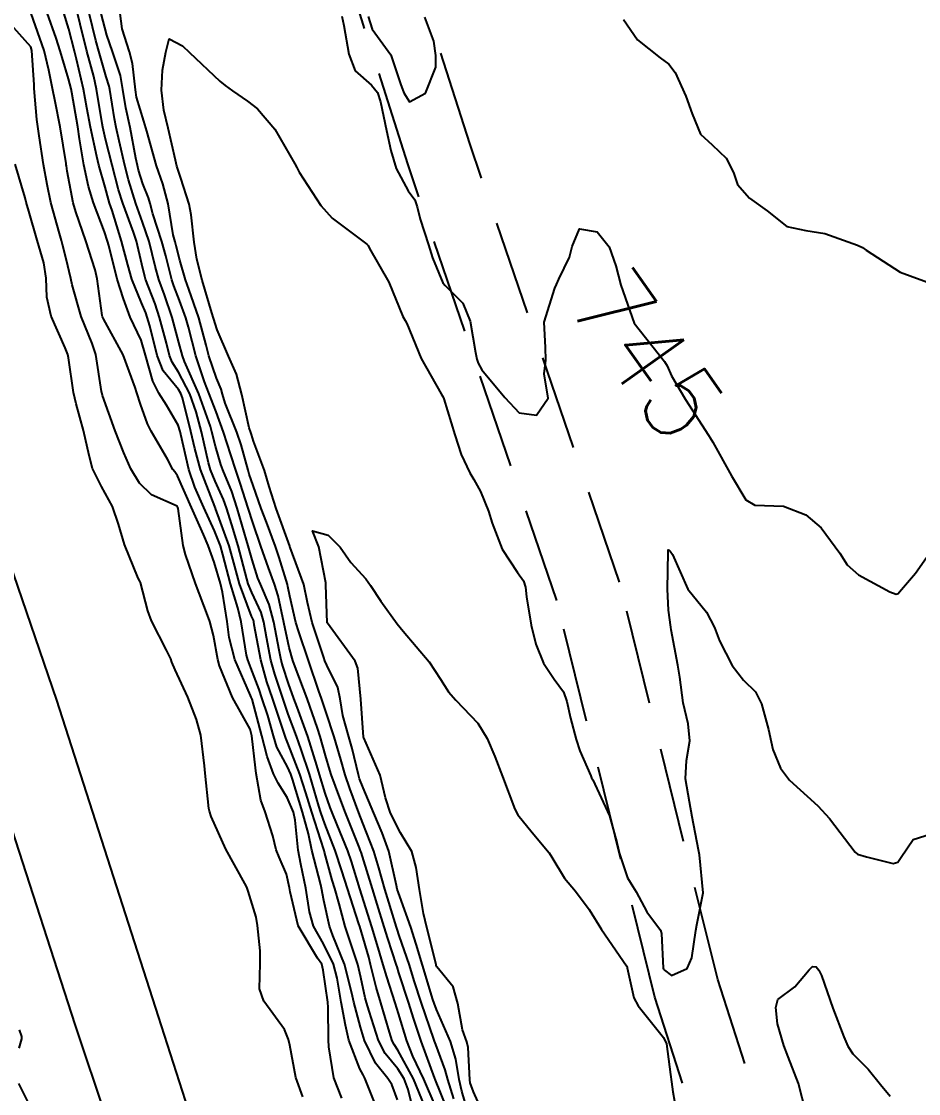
# Model space of a CAD drawing. Header units: metres. Extents: x 298520 to 308411, y 7433745 to 7450750.
# Drawn here: x 298987 to 299034.4, y 7449832.7 to 7449889.3 of the extents above; entities that cross this region are included whole.
import ezdxf
from ezdxf.enums import TextEntityAlignment as Align

# ---------------------------------------------------------------- set-up
doc = ezdxf.new("R2010")
doc.units = ezdxf.units.M
doc.header["$LTSCALE"] = 10
doc.linetypes.add('DASHED', pattern=[0.75, 0.5, -0.25])
for name, color, linetype in [('Cotas', 45, 'Continuous'), ('Curvas de Nivel 1m', 11, 'Continuous'), ('Curvas de Nivel 5m', 15, 'Continuous'), ('Linha Férrea', 251, 'TRACKS'), ('Vias Secundárias', 230, 'DASHED')]:
    doc.layers.add(name, color=color, linetype=linetype)
doc.styles.add('Style-STANDARD', font='STANDARD.shx')
doc.linetypes.add('TRACKS', pattern='A,0.15,[130,ltypeshp.shx,S=0.25,R=0,X=0,Y=0],0.15', length=0.3)

msp = doc.modelspace()

# ---------------------------------------------------------------- linework, layer by layer
at = {"layer": 'Curvas de Nivel 1m', "flags": 128}
for points, elevation in [([(299003.942, 7449832.48), (299003.531, 7449833.544), (299003.269, 7449835.187), (299003.244, 7449835.547), (299003.229, 7449837.257), (299003.208, 7449837.547), (299002.96, 7449839.223), (299002.885, 7449839.551), (299002.654, 7449839.865), (299001.636, 7449841.563), (299001.217, 7449843.36), (299001.191, 7449843.568), (299001.02, 7449844.288), (299000.642, 7449845.189), (299000.48, 7449845.578), (299000.31, 7449846.315), (298999.898, 7449847.587), (298999.67, 7449848.192), (298999.433, 7449849.595), (298999.396, 7449849.906), (298999.204, 7449851.598), (298999.108, 7449851.941), (298998.175, 7449853.61), (298997.483, 7449855.283), (298997.4, 7449855.618), (298997.172, 7449856.879), (298996.99, 7449857.622), (298996.852, 7449857.957), (298996.223, 7449859.63), (298995.698, 7449861.155), (298995.579, 7449861.636), (298995.318, 7449863.573), (298995.297, 7449863.64), (298995.253, 7449863.698), (298993.902, 7449864.303), (298993.265, 7449864.91), (298992.819, 7449865.675), (298992.443, 7449866.521), (298991.993, 7449867.683), (298991.321, 7449869.537), (298991.281, 7449869.69), (298991.268, 7449869.746), (298990.967, 7449871.694), (298990.767, 7449872.28), (298990.189, 7449873.702), (298989.727, 7449875.369), (298989.655, 7449875.707), (298989.403, 7449876.74), (298989.208, 7449877.51), (298989.153, 7449877.714), (298989.048, 7449878.086), (298988.6, 7449879.723), (298988.391, 7449880.665), (298988.201, 7449881.729), (298987.981, 7449883.237), (298987.9, 7449883.734), (298987.853, 7449884.091), (298987.719, 7449885.737), (298987.707, 7449885.929), (298987.598, 7449887.739), (298987.536, 7449887.927), (298985.882, 7449889.757)], 738), ([(299005.658, 7449832.296), (299005.157, 7449833.526), (299005.069, 7449833.702), (299004.898, 7449834.02), (299004.319, 7449835.536), (299004.141, 7449836.322), (299003.918, 7449837.54), (299003.698, 7449838.801), (299003.503, 7449839.545), (299002.974, 7449840.624), (299002.458, 7449841.555), (299002.245, 7449842.307), (299002.039, 7449843.56), (299001.776, 7449844.812), (299001.65, 7449845.564), (299001.484, 7449847.139), (299001.392, 7449847.567), (299001.07, 7449848.328), (299000.585, 7449849.084), (299000.343, 7449849.581), (299000.008, 7449850.502), (298999.72, 7449851.591), (298999.208, 7449853.522), (298999.184, 7449853.599), (298999.17, 7449853.636), (298999.134, 7449853.724), (298998.295, 7449855.609), (298998.005, 7449856.777), (298997.899, 7449857.613), (298997.655, 7449859.158), (298997.553, 7449859.617), (298997.214, 7449860.745), (298996.896, 7449861.623), (298996.652, 7449862.206), (298996.023, 7449863.632), (298995.27, 7449865.308), (298995.143, 7449865.513), (298995.034, 7449865.644), (298994.744, 7449866.185), (298993.881, 7449867.661), (298993.689, 7449868.046), (298993.317, 7449869.079), (298993.125, 7449869.672), (298993.041, 7449869.958), (298992.41, 7449871.679), (298991.371, 7449873.583), (298991.318, 7449873.691), (298991.299, 7449873.765), (298991.031, 7449875.694), (298990.924, 7449876.169), (298990.435, 7449877.7), (298989.909, 7449879.232), (298989.774, 7449879.707), (298989.46, 7449881.373), (298989.412, 7449881.661), (298989.403, 7449881.711), (298989.393, 7449881.782), (298989.093, 7449883.716), (298988.827, 7449885.041), (298988.677, 7449885.723), (298988.487, 7449886.69), (298988.249, 7449887.729), (298987.562, 7449889.689)], 739), ([(299007.795, 7449831.491), (299007.44, 7449832.942), (299007.228, 7449833.497), (299006.898, 7449834.018), (299006.227, 7449834.831), (299005.877, 7449835.516), (299005.391, 7449837.068), (299005.249, 7449837.525), (299005.184, 7449837.766), (299004.956, 7449838.842), (299004.792, 7449839.532), (299004.711, 7449839.787), (299004.13, 7449841.539), (299003.81, 7449842.733), (299003.574, 7449843.542), (299003.445, 7449843.971), (299003.032, 7449845.453), (299003.007, 7449845.55), (299002.996, 7449845.588), (299002.363, 7449847.557), (299002.05, 7449848.583), (299001.739, 7449849.563), (299001.099, 7449851.209), (299000.989, 7449851.459), (299000.956, 7449851.572), (299000.893, 7449851.786), (299000.282, 7449853.583), (298999.994, 7449854.439), (298999.664, 7449855.592), (298999.329, 7449857.449), (298999.302, 7449857.598), (298999.278, 7449857.692), (298999.186, 7449857.907), (298998.554, 7449859.606), (298998.299, 7449860.522), (298997.997, 7449861.612), (298997.286, 7449863.586), (298997.277, 7449863.62), (298997.269, 7449863.636), (298997.254, 7449863.679), (298996.485, 7449865.628), (298996.182, 7449866.739), (298995.977, 7449867.633), (298995.535, 7449869.422), (298995.46, 7449869.639), (298995.325, 7449869.858), (298994.525, 7449870.843), (298994.211, 7449871.657), (298993.81, 7449873.219), (298993.68, 7449873.665), (298993.604, 7449873.895), (298993.381, 7449874.431), (298992.873, 7449875.675), (298992.652, 7449876.426), (298992.328, 7449877.681), (298991.823, 7449879.3), (298991.689, 7449879.688), (298991.632, 7449879.874), (298991.451, 7449880.53), (298991.131, 7449881.693), (298991.026, 7449882.138), (298990.685, 7449883.698), (298990.499, 7449884.704), (298990.319, 7449885.702), (298989.95, 7449887.284), (298989.843, 7449887.707), (298989.55, 7449888.856), (298989.281, 7449889.714)], 741), ([(299008.33, 7449832.034), (299007.73, 7449833.492), (299006.908, 7449835.008), (299006.709, 7449835.301), (299006.608, 7449835.505), (299006.465, 7449835.962), (299005.997, 7449837.514), (299005.764, 7449838.33), (299005.466, 7449839.522), (299005.364, 7449839.921), (299004.98, 7449841.23), (299004.893, 7449841.531), (299004.848, 7449841.669), (299004.239, 7449843.532), (299003.954, 7449844.467), (299003.599, 7449845.542), (299003.054, 7449846.949), (299002.837, 7449847.552), (299002.74, 7449847.879), (299002.233, 7449849.559), (299001.794, 7449850.865), (299001.548, 7449851.566), (299001.12, 7449852.733), (299000.826, 7449853.575), (299000.411, 7449854.846), (299000.206, 7449855.584), (298999.974, 7449856.785), (298999.832, 7449857.59), (298999.688, 7449858.093), (298999.198, 7449859.142), (298999.007, 7449859.602), (298998.931, 7449859.877), (298998.485, 7449861.607), (298998.134, 7449862.716), (298997.854, 7449863.611), (298997.698, 7449864.054), (298997.267, 7449865.02), (298997.022, 7449865.623), (298996.918, 7449865.984), (298996.534, 7449867.628), (298996.258, 7449868.681), (298995.923, 7449869.634), (298995.334, 7449870.768), (298994.994, 7449871.3), (298994.862, 7449871.647), (298994.701, 7449872.301), (298994.332, 7449873.656), (298994.092, 7449874.371), (298993.593, 7449875.667), (298993.549, 7449875.822), (298993.401, 7449876.469), (298993.104, 7449877.673), (298992.949, 7449878.146), (298992.389, 7449879.681), (298992.165, 7449880.394), (298991.834, 7449881.684), (298991.484, 7449883.065), (298991.332, 7449883.692), (298991.293, 7449883.894), (298991.007, 7449885.695), (298990.853, 7449886.363), (298990.492, 7449887.7), (298990.14, 7449889.118), (298989.991, 7449889.706)], 742), ([(299008.879, 7449832.088), (299008.278, 7449833.486), (299007.7, 7449834.698), (299007.371, 7449835.495), (299006.935, 7449836.942), (299006.761, 7449837.503), (299006.322, 7449838.875), (299006.135, 7449839.512), (299005.872, 7449840.416), (299005.532, 7449841.522), (299005.008, 7449843.177), (299004.896, 7449843.522), (299004.458, 7449844.96), (299004.264, 7449845.532), (299003.703, 7449846.891), (299003.437, 7449847.544), (299003.334, 7449847.814), (299003.073, 7449848.562), (299002.761, 7449849.553), (299002.619, 7449850.024), (299002.145, 7449851.56), (299001.598, 7449853.093), (299001.42, 7449853.567), (299001.141, 7449854.341), (299000.834, 7449855.259), (299000.747, 7449855.576), (299000.639, 7449856.1), (299000.361, 7449857.582), (299000.117, 7449858.511), (298999.65, 7449859.593), (298999.516, 7449859.906), (298999.216, 7449860.871), (298999.01, 7449861.602), (298998.924, 7449861.906), (298998.432, 7449863.602), (298998.135, 7449864.48), (298997.66, 7449865.614), (298997.555, 7449865.895), (298997.285, 7449866.862), (298997.09, 7449867.622), (298997.014, 7449867.906), (298996.398, 7449869.629), (298995.651, 7449871.326), (298995.533, 7449871.638), (298995.353, 7449872.34), (298994.996, 7449873.646), (298994.584, 7449874.852), (298994.298, 7449875.656), (298994.106, 7449876.365), (298993.774, 7449877.665), (298993.428, 7449878.682), (298993.073, 7449879.674), (298992.695, 7449880.911), (298992.498, 7449881.674), (298992.191, 7449882.97), (298992.042, 7449883.682), (298991.954, 7449884.14), (298991.712, 7449885.687), (298991.679, 7449885.852), (298991.519, 7449886.346), (298991.117, 7449887.694), (298990.967, 7449888.271), (298990.608, 7449889.7)], 743), ([(299009.448, 7449832.041), (299008.892, 7449833.43), (299008.87, 7449833.48), (299008.852, 7449833.522), (299008.13, 7449835.488), (299007.733, 7449836.69), (299007.478, 7449837.495), (299006.959, 7449839.089), (299006.861, 7449839.4), (299006.827, 7449839.502), (299006.373, 7449840.905), (299006.183, 7449841.512), (299005.806, 7449842.706), (299005.556, 7449843.515), (299005.03, 7449845.229), (299004.963, 7449845.452), (299004.938, 7449845.521), (299004.873, 7449845.684), (299004.142, 7449847.534), (299003.848, 7449848.315), (299003.39, 7449849.545), (299003.314, 7449849.775), (299003.093, 7449850.556), (299002.802, 7449851.553), (299002.664, 7449852.001), (299002.119, 7449853.56), (299001.486, 7449855.23), (299001.36, 7449855.568), (299001.163, 7449856.243), (299000.884, 7449857.574), (299000.583, 7449858.965), (299000.386, 7449859.582), (299000.072, 7449860.447), (298999.676, 7449861.593), (298999.242, 7449862.838), (298999.01, 7449863.594), (298998.589, 7449864.923), (298998.349, 7449865.604), (298998.089, 7449866.416), (298997.703, 7449867.614), (298997.309, 7449868.672), (298996.943, 7449869.624), (298996.699, 7449870.256), (298996.249, 7449871.631), (298995.856, 7449873.145), (298995.715, 7449873.637), (298995.382, 7449874.545), (298995.077, 7449875.332), (298994.975, 7449875.646), (298994.657, 7449876.903), (298994.447, 7449877.654), (298993.971, 7449879.126), (298993.833, 7449879.664), (298993.745, 7449879.964), (298993.453, 7449880.705), (298993.223, 7449881.426), (298993.159, 7449881.665), (298993.076, 7449882.058), (298992.771, 7449883.671), (298992.549, 7449884.72), (298992.395, 7449885.677), (298992.261, 7449886.42), (298991.838, 7449887.685), (298991.546, 7449888.551), (298991.24, 7449889.693)], 744), ([(299005.341, 7449889.523), (299005.553, 7449888.869), (299006.531, 7449887.51), (299007.043, 7449885.979), (299007.215, 7449885.503), (299007.508, 7449885.032), (299008.358, 7449885.487), (299008.907, 7449886.86), (299008.909, 7449887.479), (299008.793, 7449888.233), (299008.328, 7449889.489)], 744), ([(299018.806, 7449889.368), (299019.547, 7449888.297), (299020.745, 7449887.342), (299021.204, 7449887.009), (299021.525, 7449886.567), (299022.092, 7449885.324), (299022.428, 7449884.392), (299022.877, 7449883.316), (299023.477, 7449882.76), (299024.228, 7449882.056), (299024.603, 7449881.293), (299024.83, 7449880.663), (299025.45, 7449879.954), (299026.386, 7449879.271), (299027.431, 7449878.459), (299028.431, 7449878.247), (299029.426, 7449878.088), (299031.161, 7449877.47), (299031.415, 7449877.338), (299031.61, 7449877.208), (299033.402, 7449876.052), (299035.174, 7449875.394)], 744), ([(299010.683, 7449831.453), (299010.282, 7449832.854), (299010.145, 7449833.461), (299009.967, 7449834.528), (299009.677, 7449835.469), (299008.938, 7449837.153), (299008.81, 7449837.481), (299008.752, 7449837.674), (299008.206, 7449839.488), (299007.868, 7449840.597), (299007.586, 7449841.494), (299007.007, 7449843.108), (299006.874, 7449843.501), (299006.827, 7449843.69), (299006.419, 7449845.506), (299006.079, 7449846.478), (299005.633, 7449847.514), (299005.076, 7449848.843), (299004.887, 7449849.329), (299004.831, 7449849.524), (299004.487, 7449850.919), (299004.315, 7449851.532), (299003.995, 7449852.661), (299003.861, 7449853.539), (299003.734, 7449854.136), (299003.151, 7449855.313), (299003.05, 7449855.551), (299002.995, 7449855.712), (299002.381, 7449857.558), (299002.138, 7449858.616), (299001.937, 7449859.563), (299001.223, 7449861.529), (299001.21, 7449861.557), (299001.195, 7449861.599), (299000.476, 7449863.578), (299000.105, 7449864.741), (298999.872, 7449865.584), (298999.288, 7449867.136), (298999.176, 7449867.476), (298999.141, 7449867.592), (298999.056, 7449867.834), (298998.664, 7449869.6), (298998.387, 7449870.658), (298997.973, 7449871.611), (298997.364, 7449872.997), (298997.17, 7449873.622), (298997.091, 7449873.908), (298996.585, 7449875.628), (298996.302, 7449876.733), (298996.148, 7449877.633), (298996.001, 7449879.068), (298995.895, 7449879.635), (298995.456, 7449880.994), (298995.291, 7449881.472), (298995.238, 7449881.642), (298995.164, 7449881.947), (298994.786, 7449883.647), (298994.559, 7449884.592), (298994.436, 7449885.651), (298994.476, 7449886.698), (298994.663, 7449887.649), (298994.837, 7449888.354), (298995.538, 7449887.985), (298995.915, 7449887.636), (298997.518, 7449886.126), (298997.796, 7449885.896), (298998.178, 7449885.61), (298998.974, 7449885.064), (298999.504, 7449884.652), (299000.414, 7449883.581), (299001.466, 7449881.761), (299001.565, 7449881.569), (299001.703, 7449881.325), (299002.837, 7449879.556), (299003.433, 7449878.895), (299005.271, 7449877.522), (299005.339, 7449877.448), (299005.411, 7449877.301), (299006.423, 7449875.51), (299007.169, 7449873.708), (299007.293, 7449873.501), (299007.37, 7449873.33), (299008.135, 7449871.492), (299009.179, 7449869.627), (299009.268, 7449869.481), (299009.321, 7449869.363), (299009.916, 7449867.471), (299010.238, 7449866.421), (299010.691, 7449865.459), (299010.916, 7449865.102), (299011.263, 7449864.481), (299011.679, 7449863.446), (299011.873, 7449862.814), (299012.404, 7449861.438), (299013.211, 7449860.197), (299013.538, 7449859.757), (299013.636, 7449859.424), (299013.692, 7449858.927), (299013.936, 7449857.419), (299014.177, 7449856.429), (299014.593, 7449855.416), (299015.145, 7449854.586), (299015.647, 7449853.912), (299015.816, 7449853.4), (299016.003, 7449852.513), (299016.314, 7449851.392), (299016.505, 7449850.797), (299017.084, 7449849.471), (299017.127, 7449849.38), (299017.188, 7449849.272), (299018.062, 7449847.37), (299018.452, 7449845.956), (299018.588, 7449845.364), (299019.02, 7449844.101), (299019.294, 7449843.634), (299019.479, 7449843.353), (299020.035, 7449842.307), (299020.762, 7449841.333), (299020.819, 7449841.17), (299020.909, 7449839.331), (299020.919, 7449839.287), (299020.962, 7449839.227), (299021.343, 7449838.942), (299022.162, 7449839.318), (299022.407, 7449839.877), (299022.621, 7449841.314), (299022.683, 7449841.618), (299023.013, 7449843.31), (299022.817, 7449845.312), (299022.77, 7449845.58), (299022.434, 7449847.316), (299022.286, 7449848.103), (299022.078, 7449849.32), (299022.125, 7449850.287), (299022.314, 7449851.318), (299022.22, 7449852.215), (299021.959, 7449853.322), (299021.781, 7449854.689), (299021.675, 7449855.325), (299021.324, 7449857.176), (299021.307, 7449857.329), (299021.186, 7449858.209), (299021.129, 7449859.331), (299021.164, 7449861.273), (299021.16, 7449861.331), (299021.16, 7449861.395), (299021.224, 7449861.381), (299021.275, 7449861.329), (299021.387, 7449861.162), (299022.2, 7449859.32), (299023.185, 7449858.108), (299023.607, 7449857.306), (299023.874, 7449856.594), (299024.533, 7449855.296), (299025.145, 7449854.519), (299025.765, 7449853.906), (299026.081, 7449853.276), (299026.466, 7449851.917), (299026.605, 7449851.267), (299026.693, 7449850.86), (299027.089, 7449849.886), (299027.568, 7449849.255), (299029.063, 7449847.903), (299029.671, 7449847.234), (299031.035, 7449845.461), (299031.16, 7449845.344), (299031.621, 7449845.211), (299032.755, 7449844.919), (299033.03, 7449844.863), (299033.288, 7449844.93), (299033.453, 7449845.186), (299034.098, 7449846.124), (299035.045, 7449846.425)], 746), ([(299001.895, 7449832.548), (299001.522, 7449833.564), (299001.199, 7449835.279), (299001.141, 7449835.568), (299000.921, 7449836.099), (298999.83, 7449837.587), (298999.608, 7449838.249), (298999.646, 7449839.59), (298999.636, 7449840.257), (298999.496, 7449841.592), (298999.424, 7449842.02), (298999.011, 7449843.398), (298998.931, 7449843.601), (298998.822, 7449843.795), (298997.831, 7449845.612), (298997.059, 7449847.327), (298996.959, 7449847.621), (298996.934, 7449847.751), (298996.741, 7449849.623), (298996.706, 7449850.005), (298996.51, 7449851.626), (298996.287, 7449852.456), (298995.817, 7449853.633), (298995.147, 7449855.073), (298994.981, 7449855.473), (298994.919, 7449855.644), (298994.697, 7449856.11), (298993.911, 7449857.659), (298993.714, 7449858.188), (298993.316, 7449859.668), (298993.283, 7449859.748), (298993.205, 7449859.9), (298992.483, 7449861.677), (298992.159, 7449862.761), (298991.84, 7449863.684), (298991.263, 7449864.741), (298990.787, 7449865.695), (298990.61, 7449866.37), (298990.316, 7449867.7), (298989.922, 7449869.099), (298989.78, 7449869.705), (298989.517, 7449871.532), (298989.482, 7449871.709), (298989.348, 7449872.056), (298988.605, 7449873.722), (298988.377, 7449874.719), (298988.343, 7449875.726), (298988.215, 7449876.542), (298987.864, 7449877.733), (298987.436, 7449879.262), (298987.298, 7449879.741), (298987.231, 7449879.957), (298986.704, 7449881.748)], 737), ([(299011.501, 7449831.444), (299010.887, 7449832.815), (299010.721, 7449833.282), (299010.693, 7449833.453), (299010.604, 7449835.149), (299010.537, 7449835.456), (299010.306, 7449836.076), (299010.059, 7449837.463), (299009.829, 7449838.344), (299008.962, 7449839.408), (299008.929, 7449839.48), (299008.916, 7449839.528), (299008.43, 7449841.486), (299008.256, 7449842.225), (299008.04, 7449843.49), (299007.864, 7449844.652), (299007.632, 7449845.494), (299007.047, 7449846.471), (299006.516, 7449847.505), (299006.254, 7449848.325), (299005.977, 7449849.511), (299005.103, 7449851.491), (299005.096, 7449851.513), (299004.946, 7449853.523), (299004.784, 7449855.16), (299004.647, 7449855.528), (299003.183, 7449857.532), (299003.175, 7449857.55), (299003.104, 7449859.551), (299003.102, 7449859.653), (299002.724, 7449861.555), (299002.399, 7449862.394), (299003.232, 7449862.18), (299003.862, 7449861.54), (299004.421, 7449860.738), (299005.206, 7449859.871), (299005.463, 7449859.517), (299006.007, 7449858.7), (299006.872, 7449857.503), (299007.177, 7449857.115), (299008.549, 7449855.486), (299009.144, 7449854.58), (299009.569, 7449853.906), (299009.967, 7449853.467), (299011.115, 7449852.257), (299011.619, 7449851.445), (299012.026, 7449850.508), (299012.43, 7449849.437), (299013.066, 7449847.725), (299013.224, 7449847.428), (299013.982, 7449846.487), (299014.886, 7449845.411), (299015.031, 7449845.182), (299015.702, 7449844.082), (299016.276, 7449843.391), (299016.999, 7449842.435), (299017.641, 7449841.373), (299018.964, 7449839.454), (299018.996, 7449839.392), (299019.006, 7449839.359), (299019.36, 7449837.767), (299019.576, 7449837.351), (299020.918, 7449835.686), (299021.079, 7449835.338), (299021.294, 7449833.731), (299021.335, 7449833.333), (299021.413, 7449832.804), (299021.671, 7449831.328)], 747), ([(299028.446, 7449831.667), (299028.035, 7449833.249), (299027.5, 7449834.661), (299027.271, 7449835.256), (299026.93, 7449836.403), (299026.841, 7449837.262), (299026.947, 7449837.68), (299027.848, 7449838.357), (299028.6, 7449839.244), (299028.78, 7449839.426), (299028.965, 7449839.407), (299029.113, 7449839.238), (299029.25, 7449838.947), (299029.844, 7449837.231), (299030.424, 7449835.721), (299030.643, 7449835.223), (299030.909, 7449834.809), (299031.709, 7449834.016), (299032.36, 7449833.198), (299032.884, 7449832.588)], 747), ([(298986.918, 7449836.075), (298987.044, 7449835.739), (298987.05, 7449835.6), (298986.907, 7449835.121)], 737), ([(298986.888, 7449833.244), (298987.65, 7449831.732)], 737)]:
    msp.add_lwpolyline(points, dxfattribs=dict(at, elevation=elevation))
at = {"layer": 'Curvas de Nivel 5m', "flags": 128}
for points, elevation in [([(299006.882, 7449832.388), (299006.59, 7449833.204), (299006.376, 7449833.508), (299005.714, 7449834.331), (299005.139, 7449835.527), (299004.923, 7449836.222), (299004.572, 7449837.534), (299004.474, 7449838.008), (299004.08, 7449839.539), (299003.471, 7449841.052), (299003.293, 7449841.547), (299003.003, 7449842.903), (299002.881, 7449843.551), (299002.831, 7449843.735), (299002.368, 7449845.557), (299002.185, 7449846.42), (299001.878, 7449847.562), (299001.352, 7449849.296), (299001.261, 7449849.568), (299001.087, 7449849.952), (299000.518, 7449851), (299000.337, 7449851.581), (299000.041, 7449852.665), (298999.73, 7449853.591), (298999.579, 7449854.035), (298999.149, 7449855.172), (298998.984, 7449855.602), (298998.919, 7449855.839), (298998.634, 7449857.605), (298998.458, 7449858.339), (298998.075, 7449859.611), (298997.672, 7449861.162), (298997.544, 7449861.617), (298997.235, 7449862.4), (298996.66, 7449863.626), (298996.197, 7449864.697), (298995.882, 7449865.634), (298995.458, 7449867.481), (298995.423, 7449867.639), (298995.306, 7449867.978), (298994.692, 7449869.025), (298994.295, 7449869.655), (298993.969, 7449870.3), (298993.592, 7449871.666), (298993.355, 7449872.458), (298992.785, 7449873.676), (298992.43, 7449874.632), (298992.101, 7449875.683), (298991.648, 7449877.45), (298991.588, 7449877.688), (298991.42, 7449878.17), (298990.842, 7449879.696), (298990.583, 7449880.567), (298990.337, 7449881.701), (298990.111, 7449883.076), (298990.011, 7449883.705), (298989.7, 7449885.519), (298989.661, 7449885.709), (298989.518, 7449886.25), (298989.183, 7449887.369), (298989.087, 7449887.717), (298988.876, 7449888.387), (298988.405, 7449889.727)], 740), ([(299009.858, 7449832.441), (299009.543, 7449833.47), (299009.397, 7449833.972), (299008.911, 7449835.306), (299008.844, 7449835.481), (299008.806, 7449835.59), (299008.154, 7449837.488), (299007.77, 7449838.676), (299007.514, 7449839.494), (299006.979, 7449841.06), (299006.869, 7449841.389), (299006.832, 7449841.502), (299006.763, 7449841.726), (299006.214, 7449843.508), (299005.903, 7449844.633), (299005.638, 7449845.514), (299005.055, 7449846.977), (299004.836, 7449847.523), (299004.364, 7449848.819), (299004.128, 7449849.534), (299003.894, 7449850.341), (299003.535, 7449851.544), (299003.122, 7449852.825), (299002.879, 7449853.553), (299002.741, 7449853.949), (299002.196, 7449855.56), (299001.671, 7449857.07), (299001.517, 7449857.567), (299001.197, 7449858.961), (299001.098, 7449859.468), (299001.072, 7449859.572), (299000.637, 7449860.999), (299000.442, 7449861.582), (298999.971, 7449862.853), (298999.698, 7449863.586), (298999.265, 7449864.787), (298999.061, 7449865.383), (298998.998, 7449865.594), (298998.629, 7449866.943), (298998.411, 7449867.603), (298997.799, 7449869.129), (298997.647, 7449869.615), (298997.575, 7449869.866), (298997.331, 7449870.447), (298996.936, 7449871.624), (298996.788, 7449872.189), (298996.397, 7449873.63), (298995.873, 7449875.151), (298995.705, 7449875.637), (298995.403, 7449876.672), (298995.206, 7449877.438), (298995.147, 7449877.644), (298995.054, 7449878.01), (298994.779, 7449879.65), (298994.494, 7449880.695), (298994.159, 7449881.653), (298993.666, 7449883.483), (298993.613, 7449883.659), (298993.496, 7449884.001), (298993.121, 7449885.278), (298993.058, 7449885.667), (298992.901, 7449887.043), (298992.74, 7449887.672), (298992.358, 7449888.87), (298992.254, 7449889.68)], 745), ([(299003.941, 7449889.544), (299004.044, 7449889.054), (299004.311, 7449887.538), (299004.65, 7449886.659), (299005.517, 7449885.905), (299005.832, 7449885.517), (299005.988, 7449885.036), (299006.3, 7449883.512), (299006.529, 7449882.457), (299006.814, 7449881.506), (299007.451, 7449880.339), (299007.803, 7449879.851), (299007.919, 7449879.493), (299008.077, 7449878.846), (299008.521, 7449877.483), (299008.73, 7449876.804), (299009.282, 7449875.481), (299009.391, 7449875.338), (299010.334, 7449874.417), (299010.714, 7449873.46), (299011, 7449871.804), (299011.076, 7449871.454), (299011.137, 7449871.249), (299011.337, 7449870.885), (299012.546, 7449869.438), (299013.311, 7449868.63), (299014.223, 7449868.502), (299014.838, 7449869.407), (299014.614, 7449870.689), (299014.703, 7449871.41), (299014.684, 7449872.079), (299014.616, 7449873.411), (299015.193, 7449875.205), (299015.277, 7449875.402), (299015.396, 7449875.678), (299015.958, 7449876.844), (299016.093, 7449877.393), (299016.48, 7449878.336), (299017.425, 7449878.163), (299018.051, 7449877.374), (299018.399, 7449876.374), (299018.666, 7449875.367), (299019.373, 7449873.36), (299020.97, 7449871.336), (299021.106, 7449871.099), (299021.335, 7449870.573), (299022.07, 7449869.323), (299023.295, 7449867.448), (299023.385, 7449867.309), (299023.52, 7449867.078), (299024.51, 7449865.298), (299025.26, 7449864.034), (299025.735, 7449863.76), (299027.257, 7449863.707), (299028.425, 7449863.248), (299029.243, 7449862.551), (299030.218, 7449861.225), (299030.613, 7449860.616), (299031.212, 7449860.077), (299032.861, 7449859.193), (299033.201, 7449859.056), (299033.293, 7449859.098), (299033.372, 7449859.188), (299034.218, 7449860.175), (299034.918, 7449861.173)], 745)]:
    msp.add_lwpolyline(points, dxfattribs=dict(at, elevation=elevation))
at = {"layer": 'Linha Férrea', "flags": 128}
for points in [[(298729.261, 7450749.95), (298734.809, 7450730.65), (298742.343, 7450703.451), (298750.119, 7450676.237), (298757.889, 7450649.199), (298765.189, 7450623.712), (298769.985, 7450606.424), (298776.494, 7450583.287), (298783.055, 7450560.248), (298788.164, 7450542.214), (298793.821, 7450521.584), (298798.125, 7450506.606), (298804.386, 7450484.418), (298809.295, 7450466.837), (298814.551, 7450448.858), (298819.559, 7450431.225), (298826.267, 7450408.649), (298831.926, 7450389.314), (298837.135, 7450370.779), (298842.092, 7450352.398), (298847.802, 7450331.823), (298852.149, 7450316.412), (298858.34, 7450294.769), (298862.969, 7450278.965), (298867.952, 7450260.088), (298870.924, 7450249.95), (298873.722, 7450238.982), (298878.355, 7450222.697), (298882.025, 7450210.358), (298885.603, 7450197.651), (298890.189, 7450181.049), (298894.637, 7450166.006), (298898.995, 7450149.812), (298904.361, 7450131.79), (298908.122, 7450117.709), (298911.93, 7450103.946), (298916.104, 7450089.039), (298920.554, 7450073.399), (298923.212, 7450064.319), (298926.468, 7450052.577), (298930.321, 7450038.956), (298934.723, 7450023.223), (298938.252, 7450011.622), (298941.509, 7449999.193), (298944.399, 7449989.651), (298947.701, 7449977.682), (298952.335, 7449961.49), (298956.967, 7449946.581), (298961.92, 7449929.017), (298965.909, 7449915.258), (298970.082, 7449900.905), (298973.936, 7449887.787), (298977.788, 7449874.853), (298981.549, 7449862.469), (298986.366, 7449847.197), (298989.852, 7449836.37), (298994.575, 7449822.337), (298999.437, 7449807.292), (299004.068, 7449794.269), (299008.7, 7449781.657), (299013.057, 7449770.328), (299018.285, 7449757.718), (299022.322, 7449748.037), (299026.817, 7449737.63), (299031.861, 7449726.852), (299036.814, 7449716.896), (299043.096, 7449705.205), (299047.821, 7449696.534), (299054.335, 7449685.572), (299060.664, 7449675.852), (299069.469, 7449663.104), (299077.541, 7449652.872), (299085.429, 7449643.336), (299089.832, 7449637.784), (299098.728, 7449628.561), (299107.993, 7449618.793), (299117.442, 7449610.031), (299127.077, 7449601.223), (299138.453, 7449591.782), (299150.409, 7449582.651), (299162.779, 7449573.982), (299174.004, 7449567.002), (299185.962, 7449560.295), (299199.698, 7449553.222), (299213.253, 7449547.024), (299227.033, 7449541.5), (299241.999, 7449536.525), (299258.424, 7449531.831), (299277.224, 7449527.814), (299295.935, 7449525.032), (299311.589, 7449523.57), (299326.876, 7449522.883), (299340.975, 7449522.747), (299353.572, 7449523.111), (299369.274, 7449524.069), (299382.826, 7449525.211), (299396.609, 7449526.717), (299414.178, 7449529.501), (299430.969, 7449532.603), (299440.142, 7449534.839), (299451.094, 7449537.487), (299469.666, 7449542.917), (299486.963, 7449547.755), (299510.376, 7449554.83), (299531.414, 7449561.037), (299544.903, 7449564.894), (299559.186, 7449569.068), (299590.197, 7449576.665), (299616.417, 7449582.259), (299645.03, 7449585.805), (299675.251, 7449587.635), (299705.522, 7449586.259), (299732.882, 7449582.825), (299762.581, 7449576.088), (299791.888, 7449566.944), (299816.217, 7449556.896), (299840.774, 7449544.781), (299859.676, 7449534.387), (299878.529, 7449521.308), (299897.376, 7449507.135), (299919.538, 7449486.991), (299927.658, 7449478.626), (299947.133, 7449456.962), (299961.499, 7449437.961), (299971.137, 7449424.784), (299981.869, 7449408.322), (299997.595, 7449383.682), (300016.228, 7449354.96), (300035.864, 7449324.687), (300055.136, 7449295.587), (300073.232, 7449268.397), (300085.868, 7449249.95), (300089.501, 7449244.778), (300101.211, 7449227.647), (300111.197, 7449214.14), (300124.752, 7449194.736), (300135.909, 7449179.759), (300148.296, 7449162.129), (300160.805, 7449144.566), (300173.129, 7449128.481), (300185.523, 7449112.088), (300198.402, 7449095.758), (300207.462, 7449083.98), (300220.094, 7449068.515), (300233.468, 7449051.744), (300246.778, 7449035.349), (300263.478, 7449015.076), (300277.526, 7448998.444), (300292.814, 7448981.501), (300306.688, 7448964.856), (300324.623, 7448944.393), (300340.398, 7448926.517), (300357.9, 7448907.843), (300372.755, 7448891.817), (300392.041, 7448871.054), (300410.717, 7448852.066), (300427.475, 7448834.137), (300439.245, 7448822.858), (300454.898, 7448806.525), (300473.448, 7448788.164), (300493.111, 7448768.808), (300511.705, 7448749.95), (300518.198, 7448743.612), (300525.672, 7448735.984), (300530.889, 7448730.361), (300538.141, 7448723.284), (300543.771, 7448717.624), (300548.924, 7448711.903), (300554.778, 7448706.093), (300562.444, 7448698.573), (300570.483, 7448690.198), (300580.06, 7448680.508), (300590.013, 7448670.628), (300599.102, 7448661.391), (300608.565, 7448651.702), (300616.68, 7448643.32), (300625.581, 7448633.859), (300633.62, 7448625.859), (300641.21, 7448617.858), (300649.582, 7448609.897), (300659.386, 7448599.72), (300667.387, 7448591.231), (300676.098, 7448582.784), (300683.871, 7448574.669), (300691.725, 7448567.153), (300703.33, 7448554.876), (300711.744, 7448546.351), (300718.093, 7448539.767), (300726.506, 7448530.983), (300733.153, 7448523.695), (300741.152, 7448514.418), (300747.426, 7448507.242), (300750.054, 7448504.018), (300758.169, 7448493.99), (300764.854, 7448485.238), (300772.251, 7448475.55), (300781.114, 7448462.855), (300788.178, 7448452.147), (300795.99, 7448439.115), (300802.712, 7448427.661), (300809.137, 7448414.665), (300814.959, 7448402.42), (300819.763, 7448391.601), (300824.722, 7448378.533), (300829.079, 7448366.59), (300833.249, 7448353.858), (300836.592, 7448342.438), (300839.822, 7448330.572), (300842.678, 7448317.912), (300845.758, 7448304.202), (300848.387, 7448291.169), (300849.927, 7448279.903), (300851.843, 7448266.756), (300852.632, 7448254.174), (300852.974, 7448249.95), (300853.718, 7448237.64), (300853.896, 7448226.066), (300854.164, 7448215.145), (300853.836, 7448203.832), (300853.598, 7448192.905), (300852.795, 7448182.25), (300851.991, 7448170.79), (300850.801, 7448159.302), (300849.223, 7448146.768), (300848.151, 7448135.486), (300846.96, 7448124.114), (300845.442, 7448113.546), (300844.222, 7448102.204), (300842.288, 7448090.385), (300840.978, 7448078.33), (300839.608, 7448068.386), (300838.209, 7448056.39), (300836.541, 7448045.166), (300835.023, 7448032.665), (300833.535, 7448020.341), (300832.284, 7448009.205), (300831.094, 7447998.637), (300829.874, 7447985.926), (300828.432, 7447973.713), (300826.546, 7447955.639), (300825.162, 7447943.391), (300824.986, 7447942.247), (300823.836, 7447930.96), (300822.657, 7447919.829), (300821.593, 7447909.075), (300820.243, 7447895.408), (300819.533, 7447885.934), (300818.679, 7447872.07), (300818.298, 7447858.799), (300817.927, 7447851.916), (300817.786, 7447841.862), (300817.933, 7447833.489), (300818.516, 7447815.843), (300820.361, 7447795.876), (300822.449, 7447776.733), (300825.922, 7447758.996), (300827.722, 7447750.217), (300828.687, 7447743.229), (300830.467, 7447731.539), (300833.751, 7447711.152), (300838.977, 7447681.969), (300842.161, 7447664.851), (300846.249, 7447643.566), (300856.898, 7447587.933), (300861.3, 7447564.706), (300863.731, 7447552.015), (300867.081, 7447534.8), (300870.251, 7447518.153), (300879.139, 7447471.406), (300882.717, 7447452.426), (300886.196, 7447433.436), (300890.621, 7447408.952), (300893.065, 7447393.996), (300894.895, 7447382.534), (300896.018, 7447374.923), (300897.056, 7447367.88), (300898.671, 7447355.202), (300899.884, 7447344.173), (300901.155, 7447328.57), (300902.425, 7447306.17), (300902.632, 7447290.927), (300902.643, 7447274.906), (300901.209, 7447249.806), (300899.894, 7447235.454), (300897.424, 7447214.973), (300896.24, 7447207.108, -0.017609), (300893.245, 7447191.067), (300890.79, 7447180.008), (300886.347, 7447162.337), (300883.122, 7447151.267), (300877.521, 7447133.871), (300873.858, 7447123.752), (300865.532, 7447103.056), (300859.822, 7447090.388), (300850.503, 7447071.406), (300846.315, 7447063.106), (300836.805, 7447045.834), (300827.664, 7447031.197), (300815.395, 7447013.014), (300803.069, 7446996.228), (300792.968, 7446983.245), (300781.446, 7446969.292), (300759.63, 7446945.435), (300748.36, 7446933.669), (300737.301, 7446922.447), (300720.178, 7446905.644), (300707.821, 7446893.561), (300697.057, 7446883.028), (300686.376, 7446872.224), (300676.506, 7446862.329), (300660.145, 7446845.845), (300651.989, 7446837.638), (300637.917, 7446823.835), (300624.102, 7446810.419), (300614.955, 7446801.573), (300610.107, 7446796.538), (300599.124, 7446785.64, 0.017844), (300588.776, 7446774.611), (300582.973, 7446768.596), (300572.807, 7446757.15), (300570.635, 7446754.423, -0.018804), (300566.868, 7446749.902, -0.021463), (300565.197, 7446747.771, 0.014089), (300560.744, 7446742.236), (300556.818, 7446737.065), (300549.018, 7446726.402), (300544.903, 7446720.152), (300542.989, 7446717.435), (300540.702, 7446714.014), (300534.516, 7446704.131), (300528.813, 7446694.775), (300525.37, 7446688.688), (300519.775, 7446678.443, 0.017217), (300513.559, 7446666.068), (300510.115, 7446659.471), (300505.35, 7446648.44), (300501.39, 7446638.953, 0.017957), (300498.447, 7446631.125), (300492.383, 7446614.647), (300488.086, 7446600.958), (300484.889, 7446590.082), (300482.448, 7446580.533), (300479.028, 7446566.174), (300474.999, 7446546.195), (300472.245, 7446530.076), (300469.723, 7446510.133), (300467.649, 7446494.09), (300465.343, 7446472.628), (300462.509, 7446448.283), (300460.589, 7446427.75), (300458.173, 7446403.459), (300455.716, 7446377.743), (300453.679, 7446357.578), (300451.179, 7446331.957), (300448.408, 7446302.907), (300446.096, 7446278.461), (300443.948, 7446255.986), (300443.327, 7446249.95), (300441.921, 7446236.026), (300439.714, 7446214.959), (300437.145, 7446189.663), (300434.772, 7446164.489), (300432.986, 7446145.942), (300427.675, 7446092.019), (300425.457, 7446069.071), (300422.052, 7446034.05), (300420.454, 7446017.74), (300416.946, 7445981.751), (300414.159, 7445952.95), (300410.686, 7445916.311), (300408.437, 7445891.812), (300405.718, 7445868.171), (300403.766, 7445842.739), (300401.654, 7445818.651), (300400.337, 7445806.143), (300399.876, 7445801.282), (300399.266, 7445794.558)], [(298905.363, 7450145.031), (298910.207, 7450124.873), (298915.002, 7450108.012), (298921.739, 7450085.266), (298926.98, 7450064.83), (298931.003, 7450051.742), (298934.224, 7450039.953), (298937.65, 7450027.983), (298940.458, 7450017.786), (298943.206, 7450008.624), (298945.866, 7449998.811), (298948.85, 7449988.084), (298952.218, 7449977.183), (298954.849, 7449967.637), (298957.892, 7449956.733), (298961.763, 7449943.848), (298964.896, 7449932.558), (298968.973, 7449920.293), (298972.372, 7449908.382), (298975.8, 7449896.208), (298979.287, 7449884.682), (298982.035, 7449875.079), (298985.463, 7449863.464), (298988.891, 7449853.475), (298994.252, 7449836.792), (298999.642, 7449820.007), (299004.122, 7449806.223), (299009.577, 7449791.55), (299017.072, 7449771.922), (299023.852, 7449755.78), (299031.351, 7449735.099), (299042.615, 7449714.768), (299049.157, 7449702.257), (299057.947, 7449687.795), (299067.128, 7449674.025), (299074.388, 7449663.764), (299083.266, 7449652.271), (299093.226, 7449640.21), (299104.865, 7449628.3), (299116.059, 7449616.929), (299127.188, 7449606.965), (299134.846, 7449600.398), (299146.061, 7449590.999), (299159.8, 7449581.134), (299172.881, 7449572.672), (299188.754, 7449563.553), (299203.487, 7449555.781), (299219.692, 7449548.782), (299229.285, 7449544.979), (299249.695, 7449538.196), (299264.418, 7449534.22), (299286.841, 7449530.183), (299305.276, 7449527.832), (299319.472, 7449527.113), (299340.209, 7449526.73), (299362.575, 7449527.496), (299380.335, 7449528.889), (299402.027, 7449531.43), (299418.393, 7449534.55), (299439.271, 7449538.773), (299455.546, 7449542.61), (299468.219, 7449546.447), (299486.071, 7449551.679), (299502.678, 7449556.429), (299521.873, 7449562.476), (299544.903, 7449569.511), (299558.765, 7449572.874), (299572.65, 7449576.475), (299589.389, 7449580.647), (299603.615, 7449583.903), (299623.713, 7449587.445), (299640.449, 7449589.67), (299657.813, 7449590.983), (299675.925, 7449591.554), (299694.255, 7449591.042), (299708.541, 7449590.126), (299722.182, 7449588.244), (299738.919, 7449585.56), (299759.653, 7449580.821), (299775.25, 7449576.474), (299786.436, 7449572.94), (299797.015, 7449569.282), (299807.003, 7449565.52), (299816.424, 7449561.561), (299823.596, 7449557.979), (299834.148, 7449553.022), (299842.943, 7449548.641), (299850.946, 7449544.045), (299857.58, 7449540.07), (299867.592, 7449534.039), (299879.685, 7449526.144), (299888.765, 7449519.647), (299901.686, 7449509.708), (299911.305, 7449500.703), (299920.635, 7449492.515), (299928.708, 7449484.626), (299935.814, 7449476.733), (299943.925, 7449467.258), (299951.104, 7449459.003), (299957.671, 7449450.784), (299963.484, 7449442.67), (299970.77, 7449432.303), (299976.475, 7449423.904), (299982.432, 7449414.862), (299988.891, 7449404.85), (299995.852, 7449394.443), (300002.312, 7449383.928), (300010.887, 7449370.223), (300018.781, 7449358.239), (300026.569, 7449345.892), (300033.388, 7449335.88), (300041.176, 7449324.037), (300049.358, 7449311.838), (300057.288, 7449299.745), (300065.47, 7449287.364), (300073.508, 7449275.701), (300081.011, 7449264.541), (300090.196, 7449251.298), (300091.164, 7449249.95), (300100.525, 7449236.167), (300109.403, 7449223.951), (300117.162, 7449213.187), (300127.336, 7449198.457), (300139.6, 7449181.446), (300149.952, 7449166.72), (300159.813, 7449153.466), (300168.75, 7449141.382), (300179.779, 7449126.346), (300190.932, 7449112.414), (300203.876, 7449095.222), (300217.308, 7449078.587), (300230.374, 7449062.005), (300242.887, 7449046.162), (300256.877, 7449029.774), (300272.777, 7449010.921), (300288.309, 7448992.868), (300306.303, 7448971.97), (300322.512, 7448953.54), (300337.055, 7448937.024), (300349.196, 7448923.521), (300363.433, 7448907.803), (300372.178, 7448898.27), (300387.649, 7448881.624), (300402.322, 7448866.086), (300417.298, 7448851.105), (300428.763, 7448838.962), (300440.716, 7448827.379), (300454.398, 7448813.148), (300467.461, 7448800.639), (300481.638, 7448785.533), (300502.227, 7448765.254), (300514.06, 7448753.852), (300517.826, 7448749.95), (300528.275, 7448738.976), (300540.783, 7448726.333), (300551.364, 7448715.261), (300568.358, 7448698.083), (300580.431, 7448686.447), (300591.073, 7448675.242), (300605.822, 7448659.996), (300619.827, 7448645.871), (300631.531, 7448633.85), (300641.93, 7448623.388), (300651.196, 7448614.132), (300663.21, 7448601.736), (300675.654, 7448588.967), (300686.366, 7448579.136), (300697.132, 7448567.001), (300714.307, 7448549.82), (300728.065, 7448535.254), (300742.189, 7448519.954), (300754.02, 7448506), (300763.608, 7448493.67), (300772.134, 7448482.969), (300781.594, 7448469.905), (300789.873, 7448457.453), (300798.087, 7448444.138), (300806.367, 7448430.378), (300809.353, 7448423.731), (300815.826, 7448410.715), (300822.176, 7448396.83), (300827.777, 7448382.459), (300832.26, 7448369.325), (300838.297, 7448352.647), (300842.655, 7448335.903), (300846.951, 7448318.72), (300850.061, 7448305.153), (300853.485, 7448286.05), (300855.912, 7448269.922), (300857.341, 7448249.95), (300858.33, 7448231.606), (300857.942, 7448206.205), (300856.925, 7448178.368), (300854.333, 7448156.855), (300851.333, 7448129.708), (300849.095, 7448108.502), (300845.739, 7448085.317), (300843.044, 7448064.17), (300840.396, 7448043.097), (300838.567, 7448030.951), (300837.041, 7448016.016), (300835.11, 7447994.958), (300832.975, 7447975.28), (300830.738, 7447953.623), (300829.108, 7447937.188), (300828.366, 7447933.435), (300827.045, 7447924.743), (300825.629, 7447910.191), (300824.268, 7447895.589), (300822.966, 7447881.617), (300821.953, 7447863.074), (300821.73, 7447846.352), (300821.738, 7447838.346), (300822.298, 7447822.796), (300823.264, 7447806.625), (300824.128, 7447792.391), (300826.211, 7447777.691), (300829.715, 7447760.435), (300831.501, 7447751.07), (300833.495, 7447738.255), (300836.415, 7447720.056), (300862.711, 7447579.549), (300879.787, 7447489.912), (300882.904, 7447473.371), (300886.736, 7447453.399), (300891.84, 7447425.61), (300894.824, 7447408.419), (300897.501, 7447392.308), (300900.259, 7447374.699), (300902.627, 7447356.768), (300903.989, 7447344.999), (300904.86, 7447335.88), (300905.847, 7447322.28), (300906.291, 7447313.022), (300906.573, 7447308.418), (300906.759, 7447298.893), (300906.88, 7447292.725, -0.006984), (300906.844, 7447284.829), (300906.695, 7447276.838), (300906.36, 7447267.883), (300905.744, 7447256.667), (300905.23, 7447249.95), (300904.292, 7447239.525), (300903.012, 7447227.25), (300901.034, 7447212.309), (300899.543, 7447202.921, -0.011988), (300897.909, 7447194.02), (300894.997, 7447180.769), (300891.356, 7447165.387), (300887.457, 7447151.115), (300883.301, 7447137.652), (300876.75, 7447119.219), (300874.099, 7447111.988), (300871.749, 7447106.138, -0.018309), (300868.914, 7447099.764, 0.011681), (300865.826, 7447093.061), (300860.469, 7447081.825), (300851.72, 7447064.422), (300846.208, 7447053.937), (300843.033, 7447048.479), (300836.89, 7447038.137), (300827.206, 7447022.921), (300821.11, 7447014.014), (300814.857, 7447005.089), (300809.628, 7446998.099), (300801.236, 7446986.884), (300791.122, 7446974.407), (300781.425, 7446962.969), (300774.943, 7446955.767), (300762.88, 7446942.762), (300751.299, 7446930.933), (300734.873, 7446914.565), (300727.949, 7446907.628), (300717.868, 7446897.443), (300705.6, 7446885.783), (300698.716, 7446879.048), (300668.127, 7446848.06), (300640.994, 7446821.407), (300627.442, 7446808.23), (300610.345, 7446790.697), (300597.443, 7446778.155), (300592.334, 7446772.486), (300571.229, 7446748.595), (300567.705, 7446744.65), (300564.743, 7446740.8), (300562.62, 7446737.769), (300551.356, 7446722.391), (300544.903, 7446712.981), (300541.869, 7446707.917), (300539.497, 7446704.103, 0.003437), (300530.37, 7446689.205, 0.010632), (300522.744, 7446675.931, 0.016565), (300518.05, 7446666.625, -0.011698), (300511.771, 7446653.868, 0.029635), (300510.132, 7446650.211), (300505.481, 7446638.898), (300500.314, 7446625.471), (300492.316, 7446601.197), (300488.229, 7446587.047), (300485.297, 7446575.185), (300482.347, 7446562.473), (300481.087, 7446556.089, 0.004599), (300479.148, 7446545.763), (300476.443, 7446530.265), (300474.645, 7446518.085), (300472.755, 7446502.987), (300471.297, 7446490.618), (300469.17, 7446472.092), (300467.901, 7446459.793), (300466.767, 7446449.806), (300465.445, 7446435.701), (300463.191, 7446412.592), (300462.659, 7446405.266), (300461.606, 7446397.228), (300459.608, 7446375.419), (300458.167, 7446361.3), (300456.938, 7446349.283), (300454.601, 7446324.341), (300452.383, 7446301.27), (300450.408, 7446280.731), (300448.612, 7446261.944), (300447.444, 7446249.79), (300445.943, 7446235.321), (300443.682, 7446213.965), (300443.009, 7446207.561), (300441.275, 7446189.511), (300439.198, 7446168.049), (300436.473, 7446140.607), (300434.029, 7446115.856), (300431.015, 7446085.098), (300427.797, 7446052.837), (300425.199, 7446025.415), (300423.636, 7446009.727), (300422.457, 7445994.573), (300421.615, 7445989.53), (300419.286, 7445963.664), (300415.807, 7445928.192), (300414.69, 7445917.527), (300413.782, 7445904.921), (300412.247, 7445888.391), (300411.949, 7445886.157), (300411.266, 7445881.618), (300410.692, 7445876.189), (300409.038, 7445857.286), (300407.606, 7445838.578), (300405.212, 7445812.517), (300404.532, 7445804.524), (300403.437, 7445794.141)]]:
    msp.add_lwpolyline(points, format="xyb", dxfattribs=at)
at = {"layer": 'Vias Secundárias'}
msp.add_lwpolyline([(299108.232, 7449667.88), (299103.829, 7449671.782), (299087.497, 7449690.814), (299070.543, 7449715.711), (299057.193, 7449742.403), (299047.331, 7449765.78), (299040.764, 7449785.645), (299032.079, 7449812.888), (299023.777, 7449838.744), (299018.596, 7449859.702), (299010.695, 7449882.835), (299001.548, 7449911.567), (298993.691, 7449937.01), (298986.869, 7449961.814), (298966.532, 7450021.908), (298949.693, 7450078.115), (298933.767, 7450127.684), (298930.822, 7450134.981, -0.212828), (298933.606, 7450140.975)], format="xyb", dxfattribs=at)
msp.add_lwpolyline([(299105.948, 7449665.303), (299101.369, 7449669.361), (299084.759, 7449688.717), (299067.567, 7449713.963), (299054.063, 7449740.963), (299044.105, 7449764.568), (299037.489, 7449784.582), (299028.799, 7449811.839), (299020.462, 7449837.803), (299015.289, 7449858.731), (299007.425, 7449881.756), (298998.262, 7449910.537), (298990.385, 7449936.045), (298983.569, 7449960.827), (298964.116, 7450021.021), (298947.077, 7450077.455), (298930.824, 7450125.634), (298927.461, 7450128.35), (298919.62, 7450129.013), (298899.56, 7450125.266)], dxfattribs=at)

# ---------------------------------------------------------------- texts
at = {"layer": 'Cotas', "style": 'Style-STANDARD'}
msp.add_text('745', height=4, rotation=305.3674, dxfattribs=at).set_placement((299020.086, 7449871.692, 745), align=Align.MIDDLE_CENTER)

doc.saveas('drawing.dxf')
